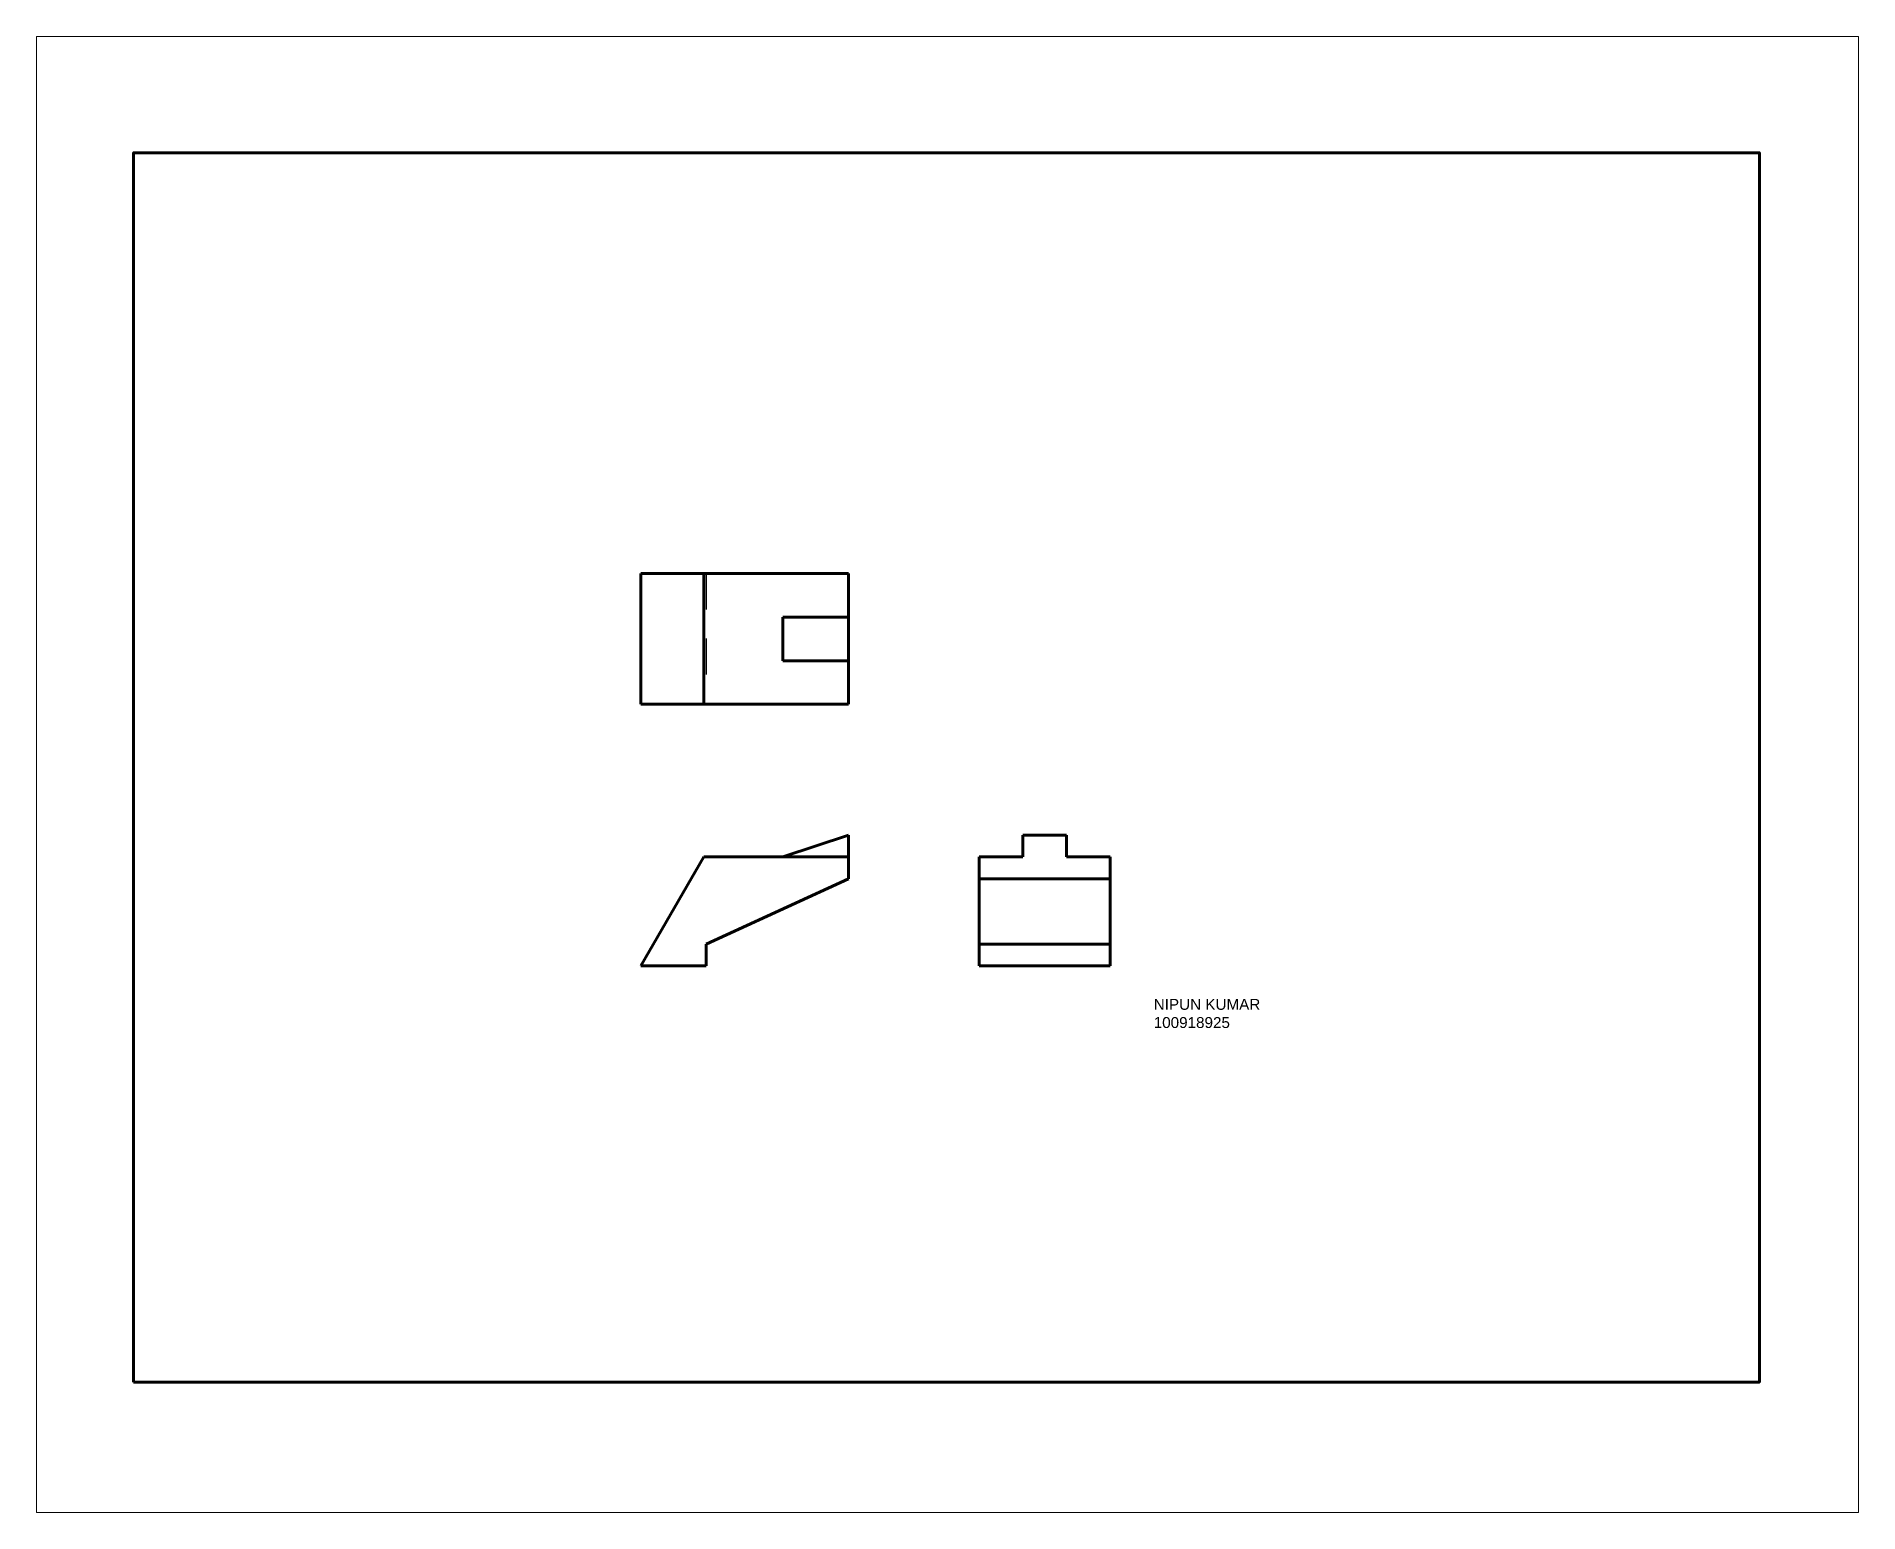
# Paper-space layout 'Layout1' of a CAD drawing. Header units: inches. Extents: x -0.2 to 11.2, y -0.4 to 8.9.
# The model-space entities are those that its viewports show. They can reach past a viewport. Long polylines and large blocks are cut down to what shows.
import ezdxf

# ---------------------------------------------------------------- set-up
doc = ezdxf.new("R2010")
doc.units = ezdxf.units.IN
doc.header["$MEASUREMENT"] = 0
doc.linetypes.add('HIDDEN2', pattern=[0.1875, 0.125, -0.0625])
doc.layers.add('HIDDEN', color=220, linetype='HIDDEN2', lineweight=30)
doc.layers.add('OBJECT', color=7, linetype='Continuous', lineweight=60)
doc.styles.get("Standard").update_dxf_attribs({"font": 'arial.ttf'})

msp = doc.modelspace()

# ---------------------------------------------------------------- linework, layer by layer
at = {"layer": 'HIDDEN'}
msp.add_line((3.56, 6.5), (3.56, 5), dxfattribs=at)
at = {"layer": 'OBJECT'}
for p, q in [((2.81, 5), (2.81, 6.5)), ((2.81, 6.5), (5.19, 6.5)), ((3.532, 5), (3.532, 6.5)), ((5.19, 5), (5.19, 6.5)), ((4.44, 5.5), (4.44, 6)), ((4.44, 6), (5.19, 6)), ((5.19, 5.5), (4.44, 5.5)), ((2.81, 5), (5.19, 5)), ((4.44, 3.25), (5.19, 3.5)), ((5.19, 3.25), (5.19, 3.5)), ((7.19, 3.25), (7.19, 3.5)), ((7.19, 3.5), (7.69, 3.5)), ((7.69, 3.5), (7.69, 3.25)), ((2.81, 2), (3.532, 3.25)), ((3.532, 3.25), (5.19, 3.25)), ((5.19, 3.25), (5.19, 3)), ((6.69, 2), (6.69, 3.25)), ((6.69, 3.25), (7.19, 3.25)), ((7.69, 3.25), (8.19, 3.25)), ((8.19, 3.25), (8.19, 2)), ((5.19, 3), (3.56, 2.25)), ((6.69, 3), (8.19, 3)), ((3.56, 2), (3.56, 2.25)), ((6.69, 2.25), (8.19, 2.25)), ((2.81, 2), (3.56, 2)), ((3.56, 2), (2.81, 2)), ((6.69, 2), (8.19, 2))]:
    msp.add_line(p, q, dxfattribs=at)

# ---------------------------------------------------------------- texts
at = {"insert": (8.691, 1.622), "char_height": 0.125, "attachment_point": 1}
msp.add_mtext_dynamic_manual_height_columns('NIPUN KUMAR \\P100918925', width=2.00645, gutter_width=1, heights=[0], dxfattribs=at)

psp = doc.layouts.get("Layout1")

# ---------------------------------------------------------------- linework, layer by layer
at = {"layer": 'OBJECT'}
psp.add_lwpolyline([(0.375, 0.375), (10.625, 0.375), (10.625, 8.125), (0.375, 8.125)], close=True, dxfattribs=at)

# ---------------------------------------------------------------- viewports
psp.add_viewport(center=(5.506, 4.206), size=(11.487, 9.30628), view_center_point=(6.327, 4.196), view_height=16.92479, dxfattribs=at)

doc.saveas('drawing.dxf')
